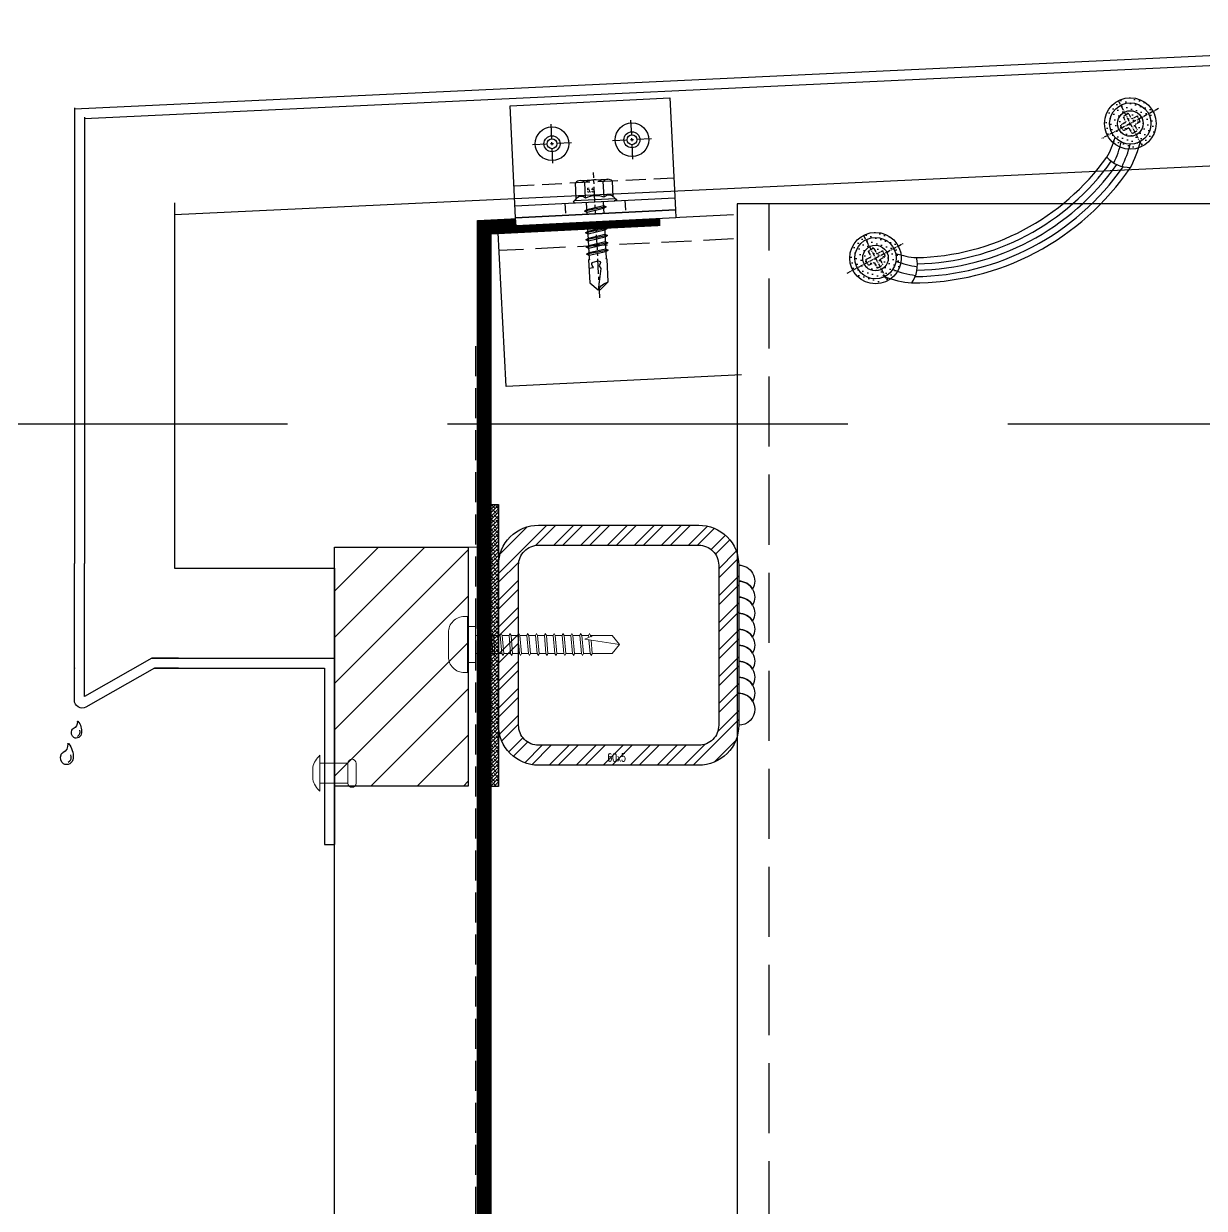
# Model space of a CAD drawing. Extents: x 220580 to 2027826, y -309201 to 71987.
# Drawn here: x 361312.9 to 361607.9, y -151075.3 to -150779.4 of the extents above; entities that cross this region are included whole.
import ezdxf
from ezdxf.enums import TextEntityAlignment as Align

# ---------------------------------------------------------------- set-up
doc = ezdxf.new("R2010")
doc.units = 0
for name, pattern in [('CENTER', [2, 1.25, -0.25, 0.25, -0.25]), ('DASH', [0.35, 0.25, -0.1]), ('ZN-CENTER', [2, 1.25, -0.25, 0.25, -0.25]), ('ZN-DASH', [0.35, 0.25, -0.1]), ('ZN-DOT', [0.25, 0, -0.25])]:
    doc.linetypes.add(name, pattern=pattern)
for name, color, linetype in [('!ZN1-填充-8', 8, 'Continuous'), ('!ZN1-标注-173', 173, 'Continuous'), ('!ZN3-玻璃幕墙-4', 4, 'Continuous'), ('!ZN3-铝板幕墙-3', 3, 'Continuous'), ('!ZN4-辅助材料-1', 1, 'Continuous'), ('!ZN4-配件-11', 11, 'Continuous'), ('!ZN5-钢材投影-40', 40, 'Continuous'), ('!ZN5-钢材断面-2', 2, 'Continuous'), ('!ZN5-铝材投影-112', 112, 'Continuous'), ('!ZN5-铝材断面-6', 6, 'Continuous'), ('!ZN6-层高线-8', 8, 'ZN-DOT'), ('!ZN6-虚线-8', 8, 'ZN-DASH'), ('11紧固件', 11, 'Continuous'), ('20剖面图$0$AS-WALL', 40, 'Continuous'), ('CEN', 1, 'CENTER'), ('DIM', 173, 'Continuous'), ('Fill', 8, 'Continuous'), ('焊缝', 8, 'Continuous')]:
    doc.layers.add(name, color=color, linetype=linetype)
for name, color, linetype, lineweight in [('0_SCREW RIVET', 4, 'Continuous', 15), ('彩钢板', 6, 'Continuous', 15), ('防火岩棉', 252, 'Continuous', 13)]:
    doc.layers.add(name, color=color, linetype=linetype, lineweight=lineweight)
doc.layers.add('@ZN-型材编号（非打印层）', color=8, linetype='Continuous', plot=False)
doc.styles.add('DHTEXT-1', font='ROMANS.shx', dxfattribs={"width": 0.7, "bigfont": 'CHINESE.shx'})
doc.dimstyles.new('ZN200', dxfattribs={"dimscale": 200, "dimtxt": 2.5, "dimasz": 1.5, "dimexe": 1, "dimexo": 2, "dimgap": 0.9, "dimtad": 1, "dimdec": 0, "dimdsep": 46, "dimtxsty": 'DHTEXT-1', "dimblk": 'ARCHTICK', "dimcen": 2.5, "dimclrd": 173, "dimclre": 173, "dimclrt": 7, "dimazin": 2, "dimtfac": 1, "dimtdec": 0, "dimtix": 1, "dimtmove": 2, "dimatfit": 3, "dimfxl": 0, "dimtolj": 1, "dimtzin": 0, "dimarcsym": 0})

# ---------------------------------------------------------------- blocks, each defined once
blk = doc.blocks.new('_ArchTick')
at = {"color": 0, "linetype": 'ByBlock', "const_width": 0.4}
blk.add_lwpolyline([(-0.5, -0.5), (0.5, 0.5)], dxfattribs=at)
blk = doc.blocks.new('*D886')
at = {"layer": 'Defpoints', "color": 0, "ltscale": 2000, "transparency": 16777216}
for p in [(361780.56, -150154.68), (361780.56, -150779.35), (361325.56, -150800.35)]:
    blk.add_point(p, dxfattribs=at)
at = {"layer": 'DIM', "color": 173, "linetype": 'ByBlock', "lineweight": -2, "ltscale": 2000, "transparency": 16777216}
for p, q in [((361325.56, -150400.35), (361325.56, -149954.68)), ((361780.56, -150379.35), (361780.56, -149954.68)), ((361325.56, -150154.68), (361025.56, -150154.68)), ((361325.56, -150154.68), (361780.56, -150154.68)), ((361780.56, -150154.68), (362080.56, -150154.68))]:
    blk.add_line(p, q, dxfattribs=at)
at = {"layer": 'DIM', "color": 173, "lineweight": -2, "ltscale": 2000, "transparency": 16777216, "xscale": 300, "yscale": 300, "zscale": 300}
blk.add_blockref('_ArchTick', (361325.56, -150154.68), dxfattribs=at)
at = {"layer": 'DIM', "color": 173, "lineweight": -2, "ltscale": 2000, "transparency": 16777216, "xscale": 300, "yscale": 300, "zscale": 300, "rotation": 180}
blk.add_blockref('_ArchTick', (361780.56, -150154.68), dxfattribs=at)
at = {"layer": 'DIM', "color": 7, "ltscale": 2000, "transparency": 16777216, "insert": (361553.06, -149724.68), "char_height": 500, "attachment_point": 5, "style": 'DHTEXT-1'}
blk.add_mtext('\\A1;455', dxfattribs=at)
blk = doc.blocks.new('20180416.09092401')
at = {"layer": '!ZN4-辅助材料-1', "color": 145}
for centre, radius, start, end in [((5.13, -9.53), 3.93, 140.0495, 186.0703), ((2.17, -7.06), 0.08, 350.823, 137.7216), ((4.09, -7.21), 1.84, 175.7812, 243.5577), ((2.88, -9.55), 0.8, 21.7891, 60.8756), ((2.57, -9.87), 1.35, 182.8889, 295.6987), ((2.88, -9.78), 1.25, 155.4041, 236.1311), ((2.13, -9.85), 1.61, 309.5965, 21.7891), ((8.22, -15.72), 4.91, 140.0495, 186.0703), ((4.53, -12.63), 0.1, 350.823, 137.7216), ((6.92, -12.81), 2.3, 175.7812, 243.5577), ((5.02, -16.15), 1.69, 182.8889, 295.6987), ((5.41, -16.03), 1.56, 155.4041, 236.1311), ((4.47, -16.12), 2.01, 309.5965, 21.7891), ((5.41, -15.75), 1, 21.7891, 60.8756)]:
    blk.add_arc(centre, radius, start, end, dxfattribs=at)
blk = doc.blocks.new('A$Cf3634199')
at = {"layer": '!ZN3-铝板幕墙-3'}
blk.add_lwpolyline([(0.98, -25), (-5, -25), (-22.11, -34.79, -0.557537), (-25, -33), (-25, -33), (-25, 1.11)], format="xyb", dxfattribs=at)
blk.add_lwpolyline([(0.98, -22.5), (-5.66, -22.5), (-22.5, -32.13), (-22.5, 1.11)], dxfattribs=at)
at = {"layer": '!ZN5-铝材断面-6'}
blk.add_point((-25, -25), dxfattribs=at)
at = {"layer": '!ZN3-玻璃幕墙-4', "xscale": -1}
blk.add_blockref('20180416.09092401', (-22, -31.27), dxfattribs=at)
blk = doc.blocks.new('$紧固件$00000029')
at = {"layer": '0_SCREW RIVET'}
for p, q in [((-4.5, 1), (4.5, 1)), ((-2.5, 1), (-2.5, -6)), ((2.5, 1), (2.5, -6)), ((-2.5, -6), (2.5, -6)), ((-2.5, -8), (2.5, -8))]:
    blk.add_line(p, q, dxfattribs=at)
blk.add_lwpolyline([(-4.5, 1, -0.147667), (-1.5, 2.81), (1.5, 2.81, -0.147667), (4.5, 1)], format="xyb", dxfattribs=at)
for centre, start, end in [((-2.5, -7), 90, 270), ((2.5, -7), 270, 90)]:
    blk.add_arc(centre, 1, start, end, dxfattribs=at)
blk = doc.blocks.new('$紧固件$00000145')
at = {"layer": '0_SCREW RIVET'}
for p, q in [((-1.72, 9.4), (-1.72, 7.22)), ((2.78, 9.4), (2.78, 7.61)), ((-1.72, 6.71), (-1.72, 5.01)), ((2.78, 7.11), (2.78, 5.4)), ((-1.72, 4.51), (-1.72, 2.8)), ((2.78, 4.9), (2.78, 3.19)), ((-1.72, 2.3), (-1.72, 0.59)), ((-1.72, 0.09), (-1.72, -1.62)), ((2.78, 2.69), (2.78, 0.99)), ((2.78, 0.48), (2.78, -1.22)), ((-1.72, -2.12), (-1.72, -3.83)), ((2.78, -1.72), (2.78, -3.43)), ((-1.72, -4.33), (-1.72, -6.03)), ((2.78, -3.93), (2.78, -5.64)), ((-1.72, -6.54), (-1.72, -8.24)), ((-1.72, -8.74), (-1.72, -10.45)), ((2.78, -6.14), (2.78, -7.85)), ((2.78, -8.35), (2.78, -10.06)), ((-1.72, -10.95), (-1.72, -12.66)), ((2.78, -10.56), (2.78, -12.26)), ((-1.72, -13.16), (-1.72, -14.87)), ((2.78, -12.77), (2.78, -14.47)), ((-1.72, -15.37), (-1.72, -17.08)), ((-1.72, -17.58), (-1.72, -19.28)), ((2.78, -14.97), (2.78, -16.68)), ((2.78, -17.18), (2.78, -18.89)), ((-1.72, -19.79), (-1.72, -24.8)), ((2.78, -19.39), (2.78, -24.8)), ((-1.72, -24.8), (0.53, -26.6)), ((0.53, -26.6), (2.78, -24.8))]:
    blk.add_line(p, q, dxfattribs=at)
blk.add_lwpolyline([(-6.47, 12.14, -0.414214), (-2.47, 16.14), (3.53, 16.14, -0.414214), (7.53, 12.14), (7.53, 12.15), (7.53, 11.4), (-6.47, 11.4), (-6.47, 12.15)], format="xyb", close=True, dxfattribs=at)
for points in [[(-3.97, 11.4), (5.03, 11.4), (5.03, 9.4), (-3.97, 9.4)], [(-1.72, 6.71), (2.78, 7.11), (3.28, 7.4), (2.78, 7.61), (-1.72, 7.22), (-2.22, 6.92)], [(-1.72, 4.51), (2.78, 4.9), (3.28, 5.19), (2.78, 5.4), (-1.72, 5.01), (-2.22, 4.71)], [(-1.72, 2.3), (2.78, 2.69), (3.28, 2.99), (2.78, 3.19), (-1.72, 2.8), (-2.22, 2.5)], [(-1.72, 0.09), (2.78, 0.48), (3.28, 0.78), (2.78, 0.99), (-1.72, 0.59), (-2.22, 0.3)], [(-1.72, -2.12), (2.78, -1.72), (3.28, -1.43), (2.78, -1.22), (-1.72, -1.62), (-2.22, -1.91)], [(-1.72, -4.33), (2.78, -3.93), (3.28, -3.64), (2.78, -3.43), (-1.72, -3.83), (-2.22, -4.12)], [(-1.72, -6.54), (2.78, -6.14), (3.28, -5.85), (2.78, -5.64), (-1.72, -6.03), (-2.22, -6.33)], [(-1.72, -8.74), (2.78, -8.35), (3.28, -8.06), (2.78, -7.85), (-1.72, -8.24), (-2.22, -8.54)], [(-1.72, -10.95), (2.78, -10.56), (3.28, -10.26), (2.78, -10.06), (-1.72, -10.45), (-2.22, -10.75)], [(-1.72, -13.16), (2.78, -12.77), (3.28, -12.47), (2.78, -12.26), (-1.72, -12.66), (-2.22, -12.95)], [(-1.72, -15.37), (2.78, -14.97), (3.28, -14.68), (2.78, -14.47), (-1.72, -14.87), (-2.22, -15.16)], [(-1.72, -17.58), (2.78, -17.18), (3.28, -16.89), (2.78, -16.68), (-1.72, -17.08), (-2.22, -17.37)]]:
    blk.add_lwpolyline(points, close=True, dxfattribs=at)
for points in [[(1.71, -18.98), (-1.72, -19.28), (-2.22, -19.58), (-1.72, -19.79), (1.63, -19.49)], [(0.53, -26.6), (1.87, -17.97), (2.51, -19.41), (2.48, -19.44), (2.78, -19.9)], [(2.3, -18.93), (2.78, -18.89), (3.28, -19.1), (2.78, -19.39), (2.5, -19.42)]]:
    blk.add_lwpolyline(points, dxfattribs=at)
blk = doc.blocks.new('方管钢60x5')
at = {"layer": 'Fill'}
h = blk.add_hatch(dxfattribs=at)
h.set_pattern_fill('ANSI32', color=8, scale=0.5, style=0)
h.set_pattern_definition([(45, (-2913.3746, -800.701), (-3.367596, 3.367596), []), (45, (-2911.1295, -800.701), (-3.367596, 3.367596), [])])
edge = h.paths.add_edge_path(flags=16)
edge.add_line((-20, 25), (20, 25))
edge.add_arc((20, 20), 5, 0, 90, ccw=False)
edge.add_line((25, 20), (25, -20))
edge.add_arc((20, -20), 5, 270, 360, ccw=False)
edge.add_line((20, -25), (-20, -25))
edge.add_arc((-20, -20), 5, 180, 270, ccw=False)
edge.add_line((-25, -20), (-25, 20))
edge.add_arc((-20, 20), 5, 90, 180, ccw=False)
edge = h.paths.add_edge_path()
edge.add_line((-20, 30), (20, 30))
edge.add_arc((20, 20), 10, 0, 90, ccw=False)
edge.add_line((30, 20), (30, -20))
edge.add_arc((20, -20), 10, 270, 360, ccw=False)
edge.add_line((20, -30), (-20, -30))
edge.add_arc((-20, -20), 10, 180, 270, ccw=False)
edge.add_line((-30, -20), (-30, 20))
edge.add_arc((-20, 20), 10, 90, 180, ccw=False)
for points in [[(-20, 30), (20, 30, -0.414214), (30, 20), (30, -20, -0.414214), (20, -30), (-20, -30, -0.414214), (-30, -20), (-30, 20, -0.414214)], [(-20, 25), (20, 25, -0.414214), (25, 20), (25, -20, -0.414214), (20, -25), (-20, -25, -0.414214), (-25, -20), (-25, 20, -0.414214)]]:
    blk.add_lwpolyline(points, format="xyb", close=True)
at = {"layer": '@ZN-型材编号（非打印层）', "style": 'DHTEXT-1', "width": 0.7}
blk.add_text('60x5', height=2, dxfattribs=at).set_placement((-0.51, -28.04), align=Align.MIDDLE_CENTER)
blk = doc.blocks.new('*U1980')
at = {"layer": '!ZN5-钢材断面-2'}
blk.add_blockref('方管钢60x5', (0, 0), dxfattribs=at)
blk = doc.blocks.new('*U1824')
at = {"ltscale": 10}
for p, q in [((-5.45, -3.46), (-5.45, 3.46)), ((-1.02, 4.62), (-4.95, 4.62)), ((-0.55, -5.12), (-0.55, 5.12)), ((-0.17, 5.48), (0, 4.84)), ((0, -4.84), (0, 4.84)), ((-1.02, 2.31), (-4.95, 2.31)), ((0, 2.08), (14.29, 2.08)), ((1.42, 2.73), (2.2, -2.73)), ((3.22, 2.73), (4, -2.73)), ((5.02, 2.73), (5.8, -2.73)), ((6.82, 2.73), (7.6, -2.73)), ((8.62, 2.73), (9.4, -2.73)), ((10.42, 2.73), (11.2, -2.73)), ((12.22, 2.73), (13, -2.73)), ((-1.02, -2.31), (-4.95, -2.31)), ((14.29, -2.09), (0, -2.09)), ((-1.02, -4.62), (-4.95, -4.62)), ((-0.17, -5.48), (0, -4.84))]:
    blk.add_line(p, q, dxfattribs=at)
at = {"color": 0, "linetype": 'ZN-CENTER', "ltscale": 3}
blk.add_line((24, 0), (-7.28, 0), dxfattribs=at)
at = {"ltscale": 10}
for points in [[(1.83, -2.09), (1.05, 2.08), (1.42, 2.73), (1.79, 2.08), (2.57, -2.09), (2.2, -2.73)], [(3.63, -2.09), (2.85, 2.08), (3.22, 2.73), (3.59, 2.08), (4.37, -2.09), (4, -2.73)], [(5.43, -2.09), (4.65, 2.08), (5.02, 2.73), (5.39, 2.08), (6.17, -2.09), (5.8, -2.73)], [(7.23, -2.09), (6.45, 2.08), (6.82, 2.73), (7.19, 2.08), (7.97, -2.09), (7.6, -2.73)], [(9.03, -2.09), (8.25, 2.08), (8.62, 2.73), (8.99, 2.08), (9.77, -2.09), (9.4, -2.73)], [(10.83, -2.09), (10.05, 2.08), (10.42, 2.73), (10.79, 2.08), (11.57, -2.09), (11.2, -2.73)], [(12.63, -2.09), (11.85, 2.08), (12.22, 2.73), (12.59, 2.08), (13.37, -2.09), (13, -2.73)]]:
    blk.add_lwpolyline(points, close=True, dxfattribs=at)
for points in [[(14.29, -2.09, -0.414214), (14.45, -2.24), (14.45, -2.32), (20.18, -2.32), (22, -0.26), (22, 0.26), (20.18, 2.32), (14.45, 2.32), (14.45, 2.24, -0.414214), (14.29, 2.08)], [(16.51, -2.32), (16.36, -1.2), (15.83, -1.52, -0.530462), (15.03, -1.17), (14.81, 0.1, -0.651316), (15.47, 0.54), (16, 0.21), (16.77, 0.66), (22, -0.26, -0.201226), (20.18, 2.32)]]:
    blk.add_lwpolyline(points, format="xyb", dxfattribs=at)
for centre, radius, start, end in [((-3.87, 3.46), 1.58, 133.1736, 226.8264), ((0.07, 3.46), 1.58, 133.1736, 226.8264), ((7.48, -2.87), 11.32, 132.4922, 138.6064), ((0.13, 0), 5.58, 155.5673, 204.4327), ((4.07, 0), 5.58, 155.5673, 204.4327), ((-3.87, -3.46), 1.58, 133.1736, 226.8264), ((0.07, -3.46), 1.58, 133.1736, 226.8264), ((7.48, 2.87), 11.32, 221.3936, 227.5078)]:
    blk.add_arc(centre, radius, start, end, dxfattribs=at)
at = {"layer": 'Defpoints', "color": 0, "ltscale": 10, "style": 'DHTEXT-1', "width": 0.7}
blk.add_text('5.5', height=1, rotation=90, dxfattribs=at).set_placement((-2.46, -0.93), align=Align.CENTER)
blk = doc.blocks.new('*U2097')
at = {"color": 0, "linetype": 'CENTER', "ltscale": 3}
for p, q in [((0, 4.88), (0, -4.88)), ((4.88, 0), (-4.88, 0))]:
    blk.add_line(p, q, dxfattribs=at)
at = {"linetype": 'ByBlock', "ltscale": 10}
for radius in [4.2, 2, 1.23]:
    blk.add_circle((0, 0), radius, dxfattribs=at)
blk = doc.blocks.new('*U1915')
at = {"layer": '!ZN1-填充-8'}
h = blk.add_hatch(dxfattribs=at)
h.set_pattern_fill('NET3', color=256, scale=0.75, angle=180, style=0)
h.set_pattern_definition([(180, (-1731.706, 294.7402), (-3e-16, -2.38125), []), (240, (-1731.706, 294.7402), (2.062223, -1.190625), []), (300, (-1731.706, 294.7402), (2.062223, 1.190625), [])])
h.paths.add_polyline_path([(20, 0), (-20, 0), (-20, -2), (20, -2)])
at = {"ltscale": 0.125}
blk.add_wipeout([(-20, -30), (20, -30), (20, -5), (-20, -5)], dxfattribs=at).dxf.layer = '!ZN6-虚线-8'
at = {"layer": '!ZN5-铝材投影-112', "ltscale": 0.25}
blk.add_line((-20, -5), (20, -5), dxfattribs=at)
at = {"layer": '!ZN5-铝材投影-112'}
blk.add_lwpolyline([(20, -2), (-20, -2), (-20, -30), (20, -30)], close=True, dxfattribs=at)
at = {"layer": '!ZN6-虚线-8', "linetype": 'ZN-DASH', "ltscale": 10}
for p, q in [((-7.5, -5), (-7.5, -2)), ((7.5, -5), (7.5, -2))]:
    blk.add_line(p, q, dxfattribs=at)
at = {"layer": '!ZN6-虚线-8', "color": 8, "linetype": 'ZN-DASH', "ltscale": 20}
blk.add_line((-20, -10), (20, -10), dxfattribs=at)
at = {"layer": '!ZN4-配件-11', "color": 1, "xscale": -1, "rotation": 270}
for name, p in [('*U1824', (0, -5)), ('*U2097', (-10, -20)), ('*U2097', (10, -20))]:
    blk.add_blockref(name, p, dxfattribs=at)
at = {"ltscale": 0.25}
blk.add_wipeout([(20, 0), (20, -2), (-20, -2), (-20, 0)], dxfattribs=at).dxf.layer = '!ZN4-辅助材料-1'
at = {"layer": '!ZN4-辅助材料-1'}
blk.add_lwpolyline([(20, 0), (-20, 0), (-20, -2), (20, -2)], close=True, dxfattribs=at)
blk = doc.blocks.new('fldx')
h = blk.add_hatch()
h.set_pattern_fill('DOTS', color=256, angle=45, style=0)
h.set_pattern_definition([(45, (-6059.4724, -1072.3476), (-0.561266, 1.68379802), [0, -1.5875])])
h.paths.add_polyline_path([(19.49, 32.64, 1), (3.4, 32.64, 1)])
h = blk.add_hatch()
h.set_pattern_fill('DOTS', color=256, angle=45, style=0)
h.set_pattern_definition([(45, (-6059.4724, -1162.3476), (-0.561266, 1.68379802), [0, -1.5875])])
h.paths.add_polyline_path([(19.49, -57.36, 1), (3.4, -57.36, 1)])
at = {"layer": '!ZN1-标注-173'}
blk.add_line((18.18, -57.67), (17.18, -57.67), dxfattribs=at)
blk.add_line((17.18, -57.67), (17.18, -57.67))
for centre in [(11.45, 32.64), (11.45, -57.36)]:
    blk.add_circle(centre, 8.04)
at = {"color": 4, "linetype": 'ByBlock'}
for centre, radius in [((11.45, 32.64), 6.46), ((11.45, 32.64), 4), ((11.45, -57.36), 6.46), ((11.45, -57.36), 4)]:
    blk.add_circle(centre, radius, dxfattribs=at)
for centre, radius, start, end in [((-3.45, 8.5), 32.36, 33.3012, 48.7001), ((-3.45, 8.5), 24.36, 31.4964, 47.2287), ((-6.2, 3.24), 32.36, 36.1342, 48.3888), ((-4.22, 5.26), 32.36, 35.5939, 48.7001), ((14.9, 30.67), 9.75, 284.3816, 333.1611), ((-48.93, -12.36), 82.18, 331.9581, 28.0419), ((-48.93, -12.36), 78.18, 333.1628, 26.8372), ((-48.93, -12.36), 80.18, 332.7336, 27.2664), ((-49.92, -12.36), 75.17, 333.4377, 26.5623), ((-48.93, -12.36), 76.18, 333.286, 26.714), ((-3.45, -33.23), 24.36, 312.7713, 328.5036), ((-6.2, -27.97), 32.36, 311.6112, 323.8658), ((14.9, -55.4), 9.75, 26.8389, 75.6184), ((-4.22, -29.98), 32.36, 311.2999, 324.4061), ((-3.45, -33.23), 32.36, 311.2999, 326.6988)]:
    blk.add_arc(centre, radius, start, end, dxfattribs=at)
at = {"layer": 'CEN', "linetype": 'ZN-CENTER'}
for p, q in [((11.45, 42.65), (11.45, 22.63)), ((8.55, 33.64), (10.45, 33.64)), ((10.45, 35.54), (10.45, 33.64)), ((12.45, 35.54), (12.45, 33.64)), ((12.45, 33.64), (14.35, 33.64)), ((3.32, 32.64), (19.4, 32.64)), ((8.55, 31.64), (10.45, 31.64)), ((10.45, 31.64), (10.45, 29.74)), ((12.45, 31.64), (14.35, 31.64)), ((12.45, 31.64), (12.45, 29.74)), ((11.45, -67.37), (11.45, -47.35)), ((10.45, -56.36), (10.45, -54.46)), ((12.45, -56.36), (12.45, -54.46)), ((3.36, -57.36), (19.44, -57.36)), ((8.55, -56.36), (10.45, -56.36)), ((8.55, -58.36), (10.45, -58.36)), ((10.45, -60.26), (10.45, -58.36)), ((12.45, -56.36), (14.35, -56.36)), ((12.45, -60.26), (12.45, -58.36)), ((12.45, -58.36), (14.35, -58.36))]:
    blk.add_line(p, q, dxfattribs=at)
for centre, start, end in [((11.45, 32.64), 160.9818, 199.0187), ((11.45, 32.64), 70.9815, 109.0185), ((11.45, 32.64), 340.9813, 19.0182), ((11.45, 32.64), 250.9815, 289.0185), ((11.45, -57.36), 70.9815, 109.0185), ((11.45, -57.36), 160.9813, 199.0182), ((11.45, -57.36), 340.9818, 19.0187), ((11.45, -57.36), 250.9815, 289.0185)]:
    blk.add_arc(centre, 3.07, start, end, dxfattribs=at)
blk = doc.blocks.new('20250829153651')
h = blk.add_hatch()
h.set_pattern_fill('ANSI31', color=256, scale=2.574546, style=0)
h.set_pattern_definition([(225, (34318.569, 58543.042), (5.7800201, -5.7800201), [])])
h.paths.add_polyline_path([(45, 14469.22), (78.4, 14469.22), (78.4, 14409.52), (45, 14409.52)])
at = {"layer": 'Fill', "ltscale": 50}
h = blk.add_hatch(dxfattribs=at)
h.set_pattern_fill('ANSI38', color=256, scale=0.4, style=0)
h.set_pattern_definition([(45, (671.8132, 14409.4098), (-0.4490128, 0.4490128), []), (135, (671.8132, 14409.4098), (-1.3470384, 0.4490128), [1.5875, -0.9525])])
h.paths.add_polyline_path([(86, 14479.89), (86, 14409.41), (81, 14409.41), (81, 14479.89)])
at = {"layer": '!ZN3-铝板幕墙-3'}
for p, q in [((-20, 14579), (-20, 14465.11)), ((-17.5, 14576.62), (-17.5, 14465.11)), ((5, 14555.22), (5, 14464))]:
    blk.add_line(p, q, dxfattribs=at)
at = {"layer": '!ZN3-铝板幕墙-3', "ltscale": 1000}
for p, q in [((5, 14464), (45, 14464)), ((45, 14464), (45, 14394.9)), ((-0.66, 14441.5), (45, 14441.5)), ((0, 14439), (42.5, 14439)), ((42.5, 14439), (42.5, 14394.9))]:
    blk.add_line(p, q, dxfattribs=at)
at = {"layer": '!ZN3-铝板幕墙-3', "ltscale": 30}
blk.add_line((42.5, 14394.9), (45, 14394.9), dxfattribs=at)
at = {"layer": '!ZN5-钢材投影-40'}
for p, q in [((144.68, 14552.24), (85.86, 14549.3)), ((146.68, 14512.29), (87.85, 14509.35))]:
    blk.add_line(p, q, dxfattribs=at)
at = {"layer": '!ZN5-钢材投影-40', "ltscale": 0.3}
for p, q in [((145.6, 14555), (145.6, 14077.84)), ((345.6, 14555), (145.6, 14555))]:
    blk.add_line(p, q, dxfattribs=at)
at = {"layer": '!ZN6-虚线-8', "color": 8, "linetype": 'ZN-DASH', "ltscale": 70}
blk.add_line((153.6, 14077.84), (153.6, 14555), dxfattribs=at)
at = {"layer": '!ZN6-虚线-8', "ltscale": 30}
for p, q in [((144.68, 14546.23), (86.16, 14543.3)), ((80.2, 14519.42), (80.2, 13357.35))]:
    blk.add_line(p, q, dxfattribs=at)
at = {"elevation": 0}
blk.add_lwpolyline([(45, 14469.22), (78.4, 14469.22), (78.4, 14409.52), (45, 14409.52)], close=True, dxfattribs=at)
at = {"layer": '11紧固件', "ltscale": 50}
blk.add_lwpolyline([(86, 14479.89), (86, 14409.41), (81, 14409.41), (81, 14479.89), (86, 14479.89)], dxfattribs=at)
at = {"layer": '20剖面图$0$AS-WALL'}
blk.add_line((45, 11800), (45, 14469.22), dxfattribs=at)
at = {"layer": '彩钢板', "color": 1}
for p, q in [((45, 14469.22), (45, 13357.35)), ((45, 14469.22, 0), (81, 14469.22, 0)), ((81, 14469.22), (81, 13357.35))]:
    blk.add_line(p, q, dxfattribs=at)
at = {"layer": '焊缝', "ltscale": 1000}
blk.add_lwpolyline([(146, 14464.72, -0.57735), (149.46, 14458.72, 0.267949), (146, 14460.72, -0.57735), (149.46, 14454.72, 0.267949), (146, 14456.72, -0.57735), (149.46, 14450.72, 0.267949), (146, 14452.72, -0.57735), (149.46, 14446.72, 0.267949), (146, 14448.72, -0.57735), (149.46, 14442.72, 0.267949), (146, 14444.72, -0.57735), (149.46, 14438.72, 0.267949), (146, 14440.72, -0.57735), (149.46, 14434.72, 0.267949), (146, 14436.72, -0.57735), (149.46, 14430.72, 0.267949), (146, 14432.72, -1), (146, 14424.72, -1)], format="xyb", dxfattribs=at)
at = {"layer": '防火岩棉', "color": 0, "const_width": 3.75}
blk.add_lwpolyline([(126.36, 14551.32), (82.36, 14549.12), (82.36, 13357.35)], dxfattribs=at)
at = {"layer": '!ZN3-铝板幕墙-3', "ltscale": 1000}
blk.add_blockref('A$Cf3634199', (5, 14464), dxfattribs=at)
at = {"layer": '!ZN4-配件-11'}
blk.add_blockref('*U1980', (116, 14444.72), dxfattribs=at)
at = {"xscale": 0.7999999999999995, "yscale": 0.7999999999999995, "zscale": 0.7999999999999995, "rotation": 297.839202224568}
blk.add_blockref('fldx', (216.47, 14570.97), dxfattribs=at)
at = {"rotation": 90}
blk.add_blockref('$紧固件$00000145', (89.6, 14444.36), dxfattribs=at)
at = {"xscale": -1.000000000000004, "rotation": 90}
blk.add_blockref('$紧固件$00000029', (42.37, 14412.72), dxfattribs=at)
at = {"xscale": -1, "rotation": 182.8624052261059}
blk.add_blockref('*U1915', (110.33, 14550.52), dxfattribs=at)
at = {"layer": '!ZN3-铝板幕墙-3'}
for p, q in [((435, 14600), (-20, 14578.61)), ((435.12, 14597.5), (-17.5, 14576.23)), ((375, 14569.65), (5, 14552.26))]:
    blk.add_line(p, q, dxfattribs=at)
at = {"layer": '!ZN5-钢材投影-40'}
blk.add_line((87.85, 14509.35), (85.85, 14549.33), dxfattribs=at)

msp = doc.modelspace()

# ---------------------------------------------------------------- linework, layer by layer
at = {"layer": '!ZN6-层高线-8', "linetype": 'DASH', "ltscale": 400}
msp.add_line((359738.8, -150879.35), (368090.75, -150879.35), dxfattribs=at)

# ---------------------------------------------------------------- dimensions: what is measured, and where the dimension line sits
at = {"layer": 'DIM', "color": 6, "ltscale": 2000}
dim = msp.add_linear_dim(base=(361780.56, -150154.68), p1=(361325.56, -150800.35), p2=(361780.56, -150779.35), dimstyle='ZN200', dxfattribs=at)
dim.commit()
dim.dimension.update_dxf_attribs({"geometry": '*D886', "text_midpoint": (361553.06, -149724.68)})

# ---------------------------------------------------------------- next in the draw order: block references
at = {"ltscale": 30}
msp.add_blockref('20250829153651', (361345.56, -165379.35), dxfattribs=at)

doc.saveas('drawing.dxf')
